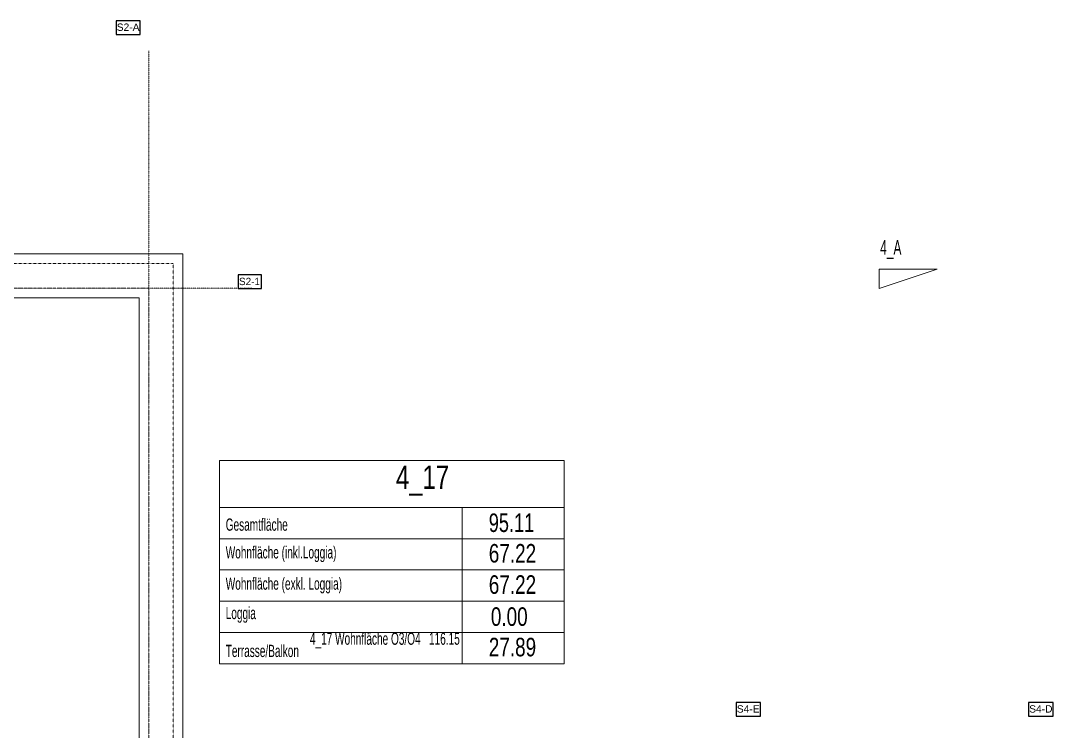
# Model space of a CAD drawing. Header units: millimetres. Extents: x -6934 to 80071, y -6018 to 26687.
# Drawn here: x 47038 to 57613, y 19412 to 26687 of the extents above; entities that cross this region are included whole.
import ezdxf

# ---------------------------------------------------------------- set-up
doc = ezdxf.new("R2010")
doc.units = ezdxf.units.MM
for name, pattern in [('AUSGEZOGEN', [0]), ('GETRENNT2_S10', [0.51, 0.25, -0.13, 0, -0.13]), ('PUNKT2_S9', [0.35, 0.15, -0.1, 0, -0.1]), ('STRICHPUNKT2_S5', [0.48, 0.35, -0.13]), ('VERDECKT2_S2', [0.18, 0.1, -0.08])]:
    doc.linetypes.add(name, pattern=pattern)
for name, color, linetype, lineweight in [('Achsen', 30, 'STRICHPUNKT2_S5', 20), ('Allgemein01', 7, 'AUSGEZOGEN', 13), ('Attika', 7, 'AUSGEZOGEN', 13), ('Raum-Top-Beschriftung', 7, 'AUSGEZOGEN', 13), ('Schnittführung_ -körper', 7, 'GETRENNT2_S10', 50), ('Wand Mauerwerk tragend', 7, 'AUSGEZOGEN', 35)]:
    doc.layers.add(name, color=color, linetype=linetype, lineweight=lineweight)
doc.styles.add('ARIAL', font='arial.ttf')

msp = doc.modelspace()

# ---------------------------------------------------------------- linework, layer by layer
at = {"layer": 'Achsen', "color": 8, "linetype": 'PUNKT2_S9', "lineweight": 13, "transparency": 33554687}
for p, q in [((48350, 26380), (48350, -2517)), ((-3882, 23950), (49404, 23950))]:
    msp.add_line(p, q, dxfattribs=at)
at = {"layer": 'Achsen', "color": 8, "linetype": 'AUSGEZOGEN', "lineweight": -3, "transparency": 33554687}
for points in [[(48015, 26547), (48263, 26547), (48263, 26687), (48015, 26687), (48015, 26547)], [(49267, 23944), (49504, 23944), (49504, 24084), (49267, 24084), (49267, 23944)], [(54365, 19568), (54614, 19568), (54614, 19708), (54365, 19708), (54365, 19568)], [(57358, 19568), (57613, 19568), (57613, 19708), (57358, 19708), (57358, 19568)]]:
    msp.add_lwpolyline(points, dxfattribs=at)
at = {"layer": 'Allgemein01', "color": 7, "linetype": 'AUSGEZOGEN', "lineweight": 9, "transparency": 33554687}
msp.add_lwpolyline([(48250, 16850), (48250, 23850), (38800, 23850)], dxfattribs=at)
at = {"layer": 'Attika', "color": 7, "linetype": 'AUSGEZOGEN', "lineweight": 13, "transparency": 33554687}
for points in [[(15100, 24200), (15100, 24300), (48700, 24300)], [(48700, 24300), (48700, 16850)]]:
    msp.add_lwpolyline(points, dxfattribs=at)
at = {"layer": 'Raum-Top-Beschriftung', "color": 251, "linetype": 'AUSGEZOGEN', "lineweight": 9, "transparency": 33554687}
for p, q in [((49073, 22184), (52603, 22184)), ((49073, 20104), (49073, 22184)), ((52603, 22184), (52603, 20104)), ((49073, 21704), (52603, 21704)), ((51559, 21704), (51559, 20104)), ((49073, 21384), (52603, 21384)), ((49073, 21064), (52603, 21064)), ((49073, 20744), (52603, 20744)), ((49073, 20424), (52603, 20424)), ((49073, 20104), (52603, 20104))]:
    msp.add_line(p, q, dxfattribs=at)
at = {"layer": 'Schnittführung_ -körper', "color": 59, "linetype": 'AUSGEZOGEN', "lineweight": 9, "transparency": 33554687}
msp.add_lwpolyline([(55830, 24142), (56422, 24142), (55830, 23945), (55830, 24142)], dxfattribs=at)
at = {"layer": 'Wand Mauerwerk tragend', "color": 7, "linetype": 'VERDECKT2_S2', "lineweight": 5, "transparency": 33554687}
for p, q in [((38758, 24200), (48600, 24200)), ((48600, 24200), (48600, 16850)), ((38758, 23950), (48350, 23950)), ((48350, 23950), (48350, 16850))]:
    msp.add_line(p, q, dxfattribs=at)

# ---------------------------------------------------------------- texts
at = {"layer": 'Achsen', "color": 8, "linetype": 'AUSGEZOGEN', "lineweight": -3, "transparency": 33554687, "char_height": 75, "attachment_point": 7, "rotation": 0.0019, "style": 'ARIAL'}
for s, insert, width in [('\\W1.00;S2-A', (48022, 26582), 270.3), ('\\W0.97;S2-1', (49274, 23979), 257.67), ('\\W1.00;S4-E', (54372, 19603), 270.29), ('\\W1.00;S4-D', (57366, 19603), 276.09)]:
    msp.add_mtext(s, dxfattribs=dict(at, insert=insert, width=width))
at = {"layer": 'Raum-Top-Beschriftung', "color": 8, "linetype": 'AUSGEZOGEN', "lineweight": 13, "transparency": 33554687, "attachment_point": 7, "rotation": 360, "style": 'ARIAL'}
for s, insert, char_height, width in [('\\W0.73;4_17', (50881, 21824), 240, 646.7), ('\\W0.70;95.11', (51832, 21450), 190, 556.07), ('\\W0.73;67.22', (51832, 21137), 190, 559.01), ('\\W0.73;67.22', (51832, 20817), 190, 559.01), ('\\W0.73;0.00', (51853, 20489), 190, 450.19), ('\\W0.73;27.89', (51832, 20177), 190, 559.01)]:
    msp.add_mtext(s, dxfattribs=dict(at, insert=insert, char_height=char_height, width=width))
at = {"layer": 'Raum-Top-Beschriftung', "color": 8, "linetype": 'AUSGEZOGEN', "lineweight": -3, "transparency": 33554687, "char_height": 125, "attachment_point": 7, "style": 'ARIAL'}
for s, insert, width, rotation in [('\\W0.59;Gesamtfläche', (49138, 21464), 670.42, 360), ('\\W0.59;Wohnfläche (inkl.Loggia)', (49138, 21144), 1166.99, 360), ('\\W0.59;Wohnfläche (exkl. Loggia)', (49138, 20824), 1224.1, 360), ('\\W0.59;Loggia', (49138, 20523), 345.02, 360), ('\\W0.59;4_17 Wohnfläche O3/O4   116.15', (50000, 20262), 1597.61, 359.9958), ('\\W0.59;Terrasse/Balkon', (49138, 20171), 784.59, 360)]:
    msp.add_mtext(s, dxfattribs=dict(at, insert=insert, width=width, rotation=rotation))
at = {"layer": 'Schnittführung_ -körper', "color": 59, "linetype": 'AUSGEZOGEN', "lineweight": -3, "transparency": 33554687, "insert": (55840, 24247), "char_height": 150, "width": 356.63, "attachment_point": 7, "rotation": 359.9958}
msp.add_mtext('\\W0.61;4_A', dxfattribs=at)

doc.saveas('drawing.dxf')
